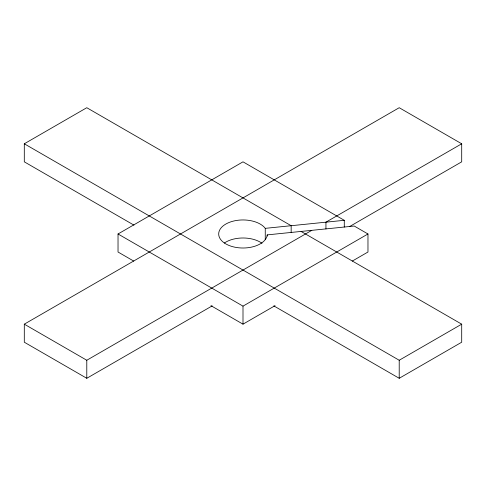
<?xml version="1.0" encoding="UTF-8"?>
<svg xmlns="http://www.w3.org/2000/svg" width="486" height="486" viewBox="0 0 486 486"><rect width="100%" height="100%" fill="white"/><g stroke="black" fill="none" stroke-linecap="round" stroke-linejoin="round"><path stroke-width="0.73" d="M133.954 225.133L24.3 161.832L24.3 143.789L86.787 107.716L291.163 225.711L291.163 232.472M133.729 261.085L118.031 252.021L118.031 233.979L243 161.832L344.282 220.304L344.282 227.065M212.194 305.882L86.787 378.284L24.3 342.211L24.3 324.168L399.213 107.716L461.7 143.789L461.7 161.832L349.422 226.652M24.3 324.168L86.787 360.248L311.781 230.346M461.7 143.789L325.942 222.169L325.942 228.936M118.031 233.979L243 306.131L367.969 233.979L367.969 252.021L352.271 261.085M210.942 305.658L243 324.168L275.058 305.658M24.3 143.789L399.213 360.248L461.7 324.168L461.7 342.211L399.213 378.284L273.806 305.882M367.969 233.979L354.197 226.026L267.251 234.878A24.3 14.027 0 0 1 232.903 246.742A24.3 14.027 0 0 1 225.947 223.985A24.3 14.027 0 0 1 265.259 228.347L344.282 220.304M301.077 231.433L461.7 324.168M399.213 360.248L399.213 378.284M267.251 234.878L267.251 236.008M265.259 228.347L265.259 239.622M243 306.131L243 324.168M86.787 360.248L86.787 378.284M224.344 243.03A24.3 14.027 0 0 1 261.99 243.267"/></g></svg>
